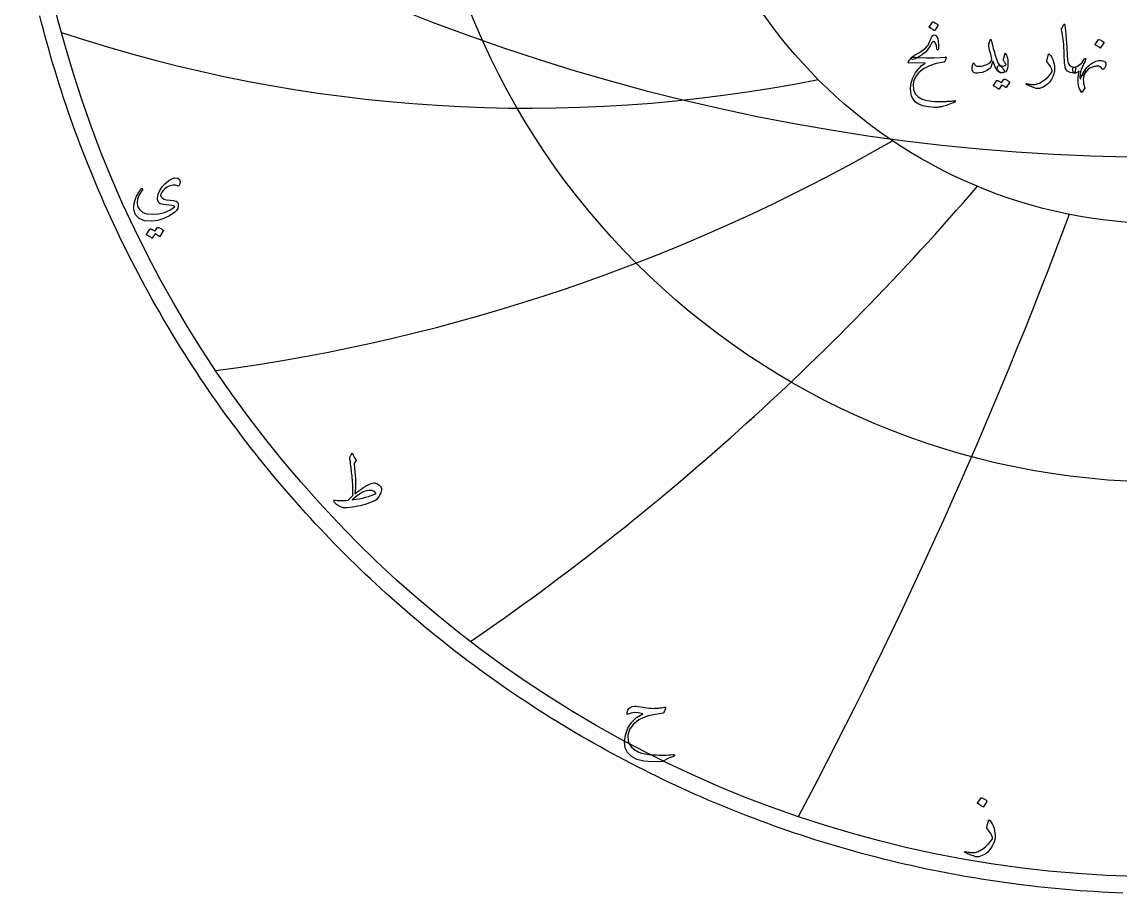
# Model space of a CAD drawing. Header units: millimetres. Extents: x -80 to 80, y -80 to 82.
# Drawn here: x -79.2 to -3.1, y -80.3 to -20 of the extents above; entities that cross this region are included whole.
import ezdxf

# ---------------------------------------------------------------- set-up
doc = ezdxf.new("R2010")
doc.units = ezdxf.units.MM
for name, color, linetype in [('CUT_OUTER', 1, 'Continuous'), ('ENGRAVE', 7, 'Continuous'), ('ENGRAVE_FINE', 8, 'Continuous'), ('TEXT', 5, 'Continuous')]:
    doc.layers.add(name, color=color, linetype=linetype)

msp = doc.modelspace()

# ---------------------------------------------------------------- linework, layer by layer
at = {"layer": 'CUT_OUTER'}
msp.add_lwpolyline([(-2.9582, -80.3155), (-3.4509, -80.2959), (-3.9436, -80.2732), (-4.436, -80.2475), (-4.9283, -80.2188), (-5.4205, -80.187), (-5.9124, -80.1522), (-6.4041, -80.1144), (-6.8955, -80.0736), (-7.3867, -80.0298), (-7.8776, -79.983), (-8.3683, -79.9332), (-8.8586, -79.8803), (-9.3485, -79.8244), (-9.8381, -79.7656), (-10.3274, -79.7037), (-10.8163, -79.6388), (-11.3047, -79.571), (-11.7927, -79.5001), (-12.2803, -79.4263), (-12.7674, -79.3494), (-13.2541, -79.2696), (-13.7402, -79.1868), (-14.2258, -79.101), (-14.7109, -79.0122), (-15.1954, -78.9204), (-15.6794, -78.8257), (-16.1628, -78.728), (-16.6455, -78.6274), (-17.1277, -78.5238), (-17.6092, -78.4172), (-18.09, -78.3077), (-18.5701, -78.1952), (-19.0496, -78.0798), (-19.5283, -77.9614), (-20.0063, -77.8401), (-20.4836, -77.7159), (-20.96, -77.5888), (-21.4357, -77.4587), (-21.9106, -77.3257), (-22.3846, -77.1898), (-22.8578, -77.051), (-23.3302, -76.9093), (-23.8016, -76.7647), (-24.2722, -76.6172), (-24.7419, -76.4668), (-25.2106, -76.3136), (-25.6784, -76.1575), (-26.1452, -75.9985), (-26.611, -75.8366), (-27.0758, -75.6719), (-27.5396, -75.5043), (-28.0024, -75.3339), (-28.4641, -75.1607), (-28.9248, -74.9846), (-29.3843, -74.8057), (-29.8428, -74.624), (-30.3001, -74.4395), (-30.7563, -74.2522), (-31.2113, -74.0621), (-31.6651, -73.8692), (-32.1178, -73.6735), (-32.5692, -73.475), (-33.0195, -73.2738), (-33.4684, -73.0698), (-33.9162, -72.8631), (-34.3626, -72.6536), (-34.8078, -72.4414), (-35.2516, -72.2265), (-35.6941, -72.0088), (-36.1353, -71.7884), (-36.5751, -71.5654), (-37.0135, -71.3396), (-37.4505, -71.1111), (-37.8862, -70.88), (-38.3204, -70.6462), (-38.7531, -70.4098), (-39.1844, -70.1706), (-39.6142, -69.9289), (-40.0426, -69.6845), (-40.4694, -69.4375), (-40.8947, -69.1879), (-41.3184, -68.9356), (-41.7406, -68.6808), (-42.1613, -68.4234), (-42.5803, -68.1634), (-42.9978, -67.9009), (-43.4136, -67.6358), (-43.8278, -67.3681), (-44.2403, -67.0979), (-44.6512, -66.8252), (-45.0604, -66.55), (-45.4679, -66.2722), (-45.8736, -65.992), (-46.2777, -65.7093), (-46.68, -65.4241), (-47.0806, -65.1364), (-47.4794, -64.8463), (-47.8764, -64.5538), (-48.2715, -64.2588), (-48.6649, -63.9614), (-49.0565, -63.6616), (-49.4462, -63.3594), (-49.834, -63.0548), (-50.22, -62.7479), (-50.604, -62.4385), (-50.9862, -62.1269), (-51.3664, -61.8128), (-51.7447, -61.4965), (-52.1211, -61.1778), (-52.4955, -60.8569), (-52.8679, -60.5336), (-53.2384, -60.2081), (-53.6068, -59.8803), (-53.9732, -59.5502), (-54.3376, -59.2179), (-54.6999, -58.8834), (-55.0602, -58.5467), (-55.4184, -58.2077), (-55.7745, -57.8666), (-56.1285, -57.5233), (-56.4804, -57.1778), (-56.8302, -56.8302), (-57.1778, -56.4804), (-57.5233, -56.1285), (-57.8666, -55.7745), (-58.2077, -55.4184), (-58.5467, -55.0602), (-58.8834, -54.6999), (-59.2179, -54.3376), (-59.5502, -53.9732), (-59.8803, -53.6068), (-60.2081, -53.2384), (-60.5336, -52.8679), (-60.8569, -52.4955), (-61.1778, -52.1211), (-61.4965, -51.7447), (-61.8128, -51.3664), (-62.1269, -50.9862), (-62.4385, -50.604), (-62.7479, -50.22), (-63.0548, -49.834), (-63.3594, -49.4462), (-63.6616, -49.0565), (-63.9614, -48.6649), (-64.2588, -48.2715), (-64.5538, -47.8764), (-64.8463, -47.4794), (-65.1364, -47.0806), (-65.4241, -46.68), (-65.7093, -46.2777), (-65.992, -45.8736), (-66.2722, -45.4679), (-66.55, -45.0604), (-66.8252, -44.6512), (-67.0979, -44.2403), (-67.3681, -43.8278), (-67.6358, -43.4136), (-67.9009, -42.9978), (-68.1634, -42.5803), (-68.4234, -42.1613), (-68.6808, -41.7406), (-68.9356, -41.3184), (-69.1879, -40.8947), (-69.4375, -40.4694), (-69.6845, -40.0426), (-69.9289, -39.6142), (-70.1706, -39.1844), (-70.4098, -38.7531), (-70.6462, -38.3204), (-70.88, -37.8862), (-71.1111, -37.4505), (-71.3396, -37.0135), (-71.5654, -36.5751), (-71.7884, -36.1353), (-72.0088, -35.6941), (-72.2265, -35.2516), (-72.4414, -34.8078), (-72.6536, -34.3626), (-72.8631, -33.9162), (-73.0698, -33.4684), (-73.2738, -33.0195), (-73.475, -32.5692), (-73.6735, -32.1178), (-73.8692, -31.6651), (-74.0621, -31.2113), (-74.2522, -30.7563), (-74.4395, -30.3001), (-74.624, -29.8428), (-74.8057, -29.3843), (-74.9846, -28.9248), (-75.1607, -28.4641), (-75.3339, -28.0024), (-75.5043, -27.5396), (-75.6719, -27.0758), (-75.8366, -26.611), (-75.9985, -26.1452), (-76.1575, -25.6784), (-76.3136, -25.2106), (-76.4668, -24.7419), (-76.6172, -24.2722), (-76.7647, -23.8016), (-76.9093, -23.3302), (-77.051, -22.8578), (-77.1898, -22.3846), (-77.3257, -21.9106), (-77.4587, -21.4357), (-77.5888, -20.96), (-77.7159, -20.4836), (-77.8401, -20.0063), (-77.9614, -19.5283)], dxfattribs=at)
at = {"layer": 'ENGRAVE'}
for radius in [79.2, 51.8435, 33.9362]:
    msp.add_circle((0, 0), radius, dxfattribs=at)
for centre, radius, start, end in [((-44.1017, 76.3863), 102.3112, 251.565951, 281.301331), ((-82.7502, 82.7502), 127.9958, 277.620698, 299.922233), ((-151.4886, 87.462), 182.4449, 304.503564, 319.371254), ((-337.2164, 90.3569), 352.9405, 332.060127, 339.493972)]:
    msp.add_arc(centre, radius, start, end, dxfattribs=at)
at = {"layer": 'ENGRAVE_FINE'}
msp.add_arc((0, 112.7436), 142.0752, 236.207433, 303.792567, dxfattribs=at)
at = {"layer": 'TEXT'}
for points in [[(-16.1266, -19.963), (-16.1207, -19.9571), (-16.1125, -19.9536), (-16.102, -19.9524), (-16.0891, -19.9536), (-15.9981, -19.9905), (-15.9123, -20.0356), (-15.8318, -20.0888), (-15.7565, -20.1503), (-15.7492, -20.1597), (-15.746, -20.1691), (-15.7469, -20.1784), (-15.7519, -20.1878), (-15.972, -20.5438), (-15.9802, -20.5523), (-15.9907, -20.5543), (-16.0036, -20.5499), (-16.0188, -20.5391), (-16.032, -20.5297), (-16.0528, -20.5157), (-16.0812, -20.4969), (-16.1172, -20.4735), (-16.1614, -20.4454), (-16.2144, -20.4126), (-16.2762, -20.3751), (-16.3467, -20.333), (-16.3561, -20.326), (-16.3608, -20.3189), (-16.3608, -20.3119), (-16.3561, -20.3049)], [(-7.0258, -20.1269), (-7.0167, -20.1128), (-7.0082, -20.1035), (-7.0003, -20.0988), (-6.993, -20.0988), (-6.9819, -20.1049), (-6.9719, -20.1234), (-6.9632, -20.1541), (-6.9555, -20.1972), (-6.9169, -20.547), (-6.8853, -20.8705), (-6.8607, -21.1676), (-6.8431, -21.4384), (-6.8319, -21.6699), (-6.8215, -21.8775), (-6.812, -22.061), (-6.8033, -22.2206), (-6.7959, -22.3561), (-6.7899, -22.4677), (-6.7853, -22.5552), (-6.7822, -22.6187), (-6.7407, -22.809), (-6.6488, -22.9489), (-6.5065, -23.0385), (-6.3139, -23.0777), (-6.2603, -23.0918), (-6.226, -23.1246), (-6.2111, -23.1761), (-6.2155, -23.2464), (-6.2375, -23.357), (-6.2612, -23.4361), (-6.2866, -23.4835), (-6.3139, -23.4993), (-6.5849, -23.4636), (-6.7846, -23.3564), (-6.9128, -23.1779), (-6.9696, -22.9279), (-6.9785, -22.8083), (-6.9866, -22.6884), (-6.9938, -22.5682), (-7, -22.4478), (-7.0058, -22.327), (-7.0112, -22.206), (-7.0163, -22.0846), (-7.0211, -21.963), (-7.0299, -21.731), (-7.0422, -21.5221), (-7.058, -21.3364), (-7.0773, -21.1737), (-7.1002, -21.0176), (-7.1265, -20.8511), (-7.1564, -20.6745), (-7.1897, -20.4876), (-7.1941, -20.4539), (-7.1933, -20.4232), (-7.1871, -20.3953), (-7.1757, -20.3705)], [(-17.6582, -22.4876), (-17.6304, -22.4549), (-17.5985, -22.4226), (-17.5625, -22.3905), (-17.5224, -22.3588), (-17.4782, -22.327), (-17.4299, -22.2949), (-17.3775, -22.2626), (-17.321, -22.23), (-17.0704, -22.0818), (-16.8666, -21.9513), (-16.7097, -21.8383), (-16.5996, -21.7428), (-16.5145, -21.6489), (-16.4416, -21.5496), (-16.381, -21.4451), (-16.3327, -21.3353), (-16.3117, -21.2804), (-16.2911, -21.2282), (-16.2707, -21.1786), (-16.2507, -21.1316), (-16.2312, -21.0878), (-16.2126, -21.0479), (-16.1949, -21.0117), (-16.1781, -20.9794), (-16.1409, -20.924), (-16.0996, -20.8845), (-16.0543, -20.8608), (-16.0048, -20.8529), (-15.9565, -20.8608), (-15.9099, -20.8845), (-15.8651, -20.924), (-15.8221, -20.9794), (-15.7685, -21.1058), (-15.7343, -21.2885), (-15.7194, -21.5274), (-15.7238, -21.8225), (-15.7267, -21.8491), (-15.7355, -21.8681), (-15.7501, -21.8795), (-15.7706, -21.8834), (-15.7917, -21.8793), (-15.8081, -21.867), (-15.8198, -21.8465), (-15.8268, -21.8178), (-15.8628, -21.5924), (-15.9146, -21.4314), (-15.9822, -21.3348), (-16.0657, -21.3026), (-16.087, -21.3064), (-16.109, -21.3178), (-16.1315, -21.3368), (-16.1547, -21.3634), (-16.1649, -21.3794), (-16.1769, -21.3992), (-16.1907, -21.4227), (-16.2062, -21.4501), (-16.2235, -21.4813), (-16.2425, -21.5163), (-16.2633, -21.555), (-16.2858, -21.5976), (-16.4199, -21.8172), (-16.602, -22.0215), (-16.8321, -22.2106), (-17.1102, -22.3845), (-17.1131, -22.3863), (-17.1219, -22.3916), (-17.1365, -22.4003), (-17.157, -22.4126), (-17.1834, -22.4284), (-17.2156, -22.4478), (-17.2536, -22.4706), (-17.2975, -22.4969), (-17.3903, -22.5385), (-17.4814, -22.5508), (-17.5707, -22.5338), (-17.6582, -22.4876)], [(-12.0422, -21.2791), (-12.0153, -21.4019), (-11.986, -21.5268), (-11.9544, -21.6537), (-11.9205, -21.7826), (-11.8842, -21.9142), (-11.8455, -22.049), (-11.8045, -22.1871), (-11.7612, -22.3283), (-11.6737, -22.5824), (-11.5938, -22.7733), (-11.5214, -22.9009), (-11.4567, -22.9653), (-11.4002, -23.0037), (-11.3432, -23.0578), (-11.2855, -23.1278), (-11.2272, -23.2136), (-11.1722, -23.3198), (-11.157, -23.3998), (-11.1816, -23.4533), (-11.246, -23.4806), (-11.4541, -23.4595), (-11.6382, -23.3213), (-11.7984, -23.066), (-11.9345, -22.6937), (-11.9374, -22.6875), (-11.9415, -22.6831), (-11.9468, -22.6805), (-11.9532, -22.6796), (-11.9579, -22.6805), (-11.9626, -22.6831), (-11.9673, -22.6875), (-11.972, -22.6937), (-11.9851, -22.754), (-12.0012, -22.8178), (-12.0203, -22.8851), (-12.0422, -22.956), (-12.0662, -23.023), (-12.0914, -23.0789), (-12.1178, -23.1237), (-12.1453, -23.1574), (-12.2442, -23.2437), (-12.3678, -23.3201), (-12.5159, -23.3866), (-12.6886, -23.4431), (-12.8643, -23.4849), (-13.0165, -23.5028), (-13.1453, -23.4967), (-13.2507, -23.4665), (-13.3408, -23.391), (-13.3818, -23.2581), (-13.3736, -23.0678), (-13.3162, -22.8201), (-13.3107, -22.8119), (-13.3034, -22.8061), (-13.2943, -22.8026), (-13.2835, -22.8014), (-13.2706, -22.8029), (-13.26, -22.8072), (-13.2518, -22.8146), (-13.246, -22.8248), (-13.2237, -22.8766), (-13.1991, -22.9197), (-13.1722, -22.9539), (-13.1429, -22.9794), (-13.0516, -23.0133), (-12.9275, -23.0215), (-12.7706, -23.004), (-12.5809, -22.9606), (-12.3786, -22.8957), (-12.2214, -22.8225), (-12.1093, -22.7411), (-12.0422, -22.6515), (-12.0311, -22.5608), (-12.0493, -22.4056), (-12.0967, -22.186), (-12.1734, -21.9021), (-12.2103, -21.7525), (-12.2319, -21.6316), (-12.2384, -21.5394), (-12.2296, -21.4759), (-12.1406, -21.2229), (-12.1309, -21.1963), (-12.1207, -21.1773), (-12.1099, -21.1658), (-12.0984, -21.162), (-12.0844, -21.1694), (-12.0703, -21.1913), (-12.0563, -21.2279), (-12.0422, -21.2791)], [(-4.6417, -21.1667), (-4.6359, -21.1609), (-4.6277, -21.1574), (-4.6171, -21.1562), (-4.6042, -21.1574), (-4.5132, -21.1942), (-4.4274, -21.2393), (-4.3469, -21.2926), (-4.2717, -21.3541), (-4.2644, -21.3634), (-4.2612, -21.3728), (-4.262, -21.3822), (-4.267, -21.3915), (-4.4871, -21.7475), (-4.4953, -21.756), (-4.5059, -21.7581), (-4.5188, -21.7537), (-4.534, -21.7428), (-4.5472, -21.7335), (-4.5679, -21.7194), (-4.5963, -21.7007), (-4.6323, -21.6773), (-4.6766, -21.6492), (-4.7295, -21.6164), (-4.7913, -21.5789), (-4.8619, -21.5367), (-4.8712, -21.5297), (-4.8759, -21.5227), (-4.8759, -21.5157), (-4.8712, -21.5086)], [(-17.1523, -22.4079), (-16.5513, -22.429), (-16.0317, -22.4314), (-15.5935, -22.415), (-15.2366, -22.3798), (-15.2257, -22.3785), (-15.2161, -22.3793), (-15.2081, -22.382), (-15.2015, -22.3869), (-15.1967, -22.3935), (-15.1939, -22.4015), (-15.1932, -22.411), (-15.1945, -22.422), (-15.2037, -22.4647), (-15.2126, -22.504), (-15.2213, -22.5397), (-15.2296, -22.5719), (-15.2377, -22.6006), (-15.2454, -22.6257), (-15.2529, -22.6474), (-15.2601, -22.6656), (-15.2753, -22.6945), (-15.2928, -22.7159), (-15.3127, -22.7297), (-15.335, -22.7358), (-15.876, -22.8339), (-16.3467, -22.9876), (-16.7472, -23.1969), (-17.0774, -23.4618), (-17.2443, -23.6524), (-17.3655, -23.8541), (-17.441, -24.0669), (-17.4708, -24.2909), (-17.4422, -24.6424), (-17.328, -24.929), (-17.1283, -25.1506), (-16.8432, -25.3073), (-16.6954, -25.3547), (-16.5329, -25.3939), (-16.3558, -25.4249), (-16.164, -25.4478), (-15.9579, -25.4627), (-15.7378, -25.47), (-15.5036, -25.4697), (-15.2554, -25.4618), (-15.1671, -25.4569), (-15.0803, -25.4513), (-14.995, -25.4451), (-14.9111, -25.4384), (-14.8293, -25.4311), (-14.7501, -25.4232), (-14.6735, -25.4147), (-14.5996, -25.4056), (-14.5771, -25.4045), (-14.561, -25.4103), (-14.5513, -25.4232), (-14.5481, -25.4431), (-14.5499, -25.4662), (-14.5551, -25.4841), (-14.5639, -25.4967), (-14.5762, -25.504), (-14.7085, -25.5599), (-14.8338, -25.6105), (-14.9521, -25.6559), (-15.0633, -25.696), (-15.1673, -25.7312), (-15.2636, -25.7616), (-15.3523, -25.7874), (-15.4334, -25.8084), (-15.5096, -25.824), (-15.5838, -25.8377), (-15.656, -25.8497), (-15.7261, -25.86), (-15.7945, -25.8679), (-15.8613, -25.8728), (-15.9268, -25.8749), (-15.9907, -25.874), (-16.4275, -25.8401), (-16.7917, -25.7663), (-17.0832, -25.6527), (-17.3022, -25.4993), (-17.4629, -25.3076), (-17.5751, -25.0836), (-17.6386, -24.8275), (-17.6535, -24.5391), (-17.6075, -24.1814), (-17.4978, -23.8342), (-17.3242, -23.4975), (-17.0868, -23.1714), (-16.994, -23.0728), (-16.8889, -22.9782), (-16.7715, -22.8877), (-16.6418, -22.8014), (-17.7753, -22.792), (-17.8025, -22.7803), (-17.8139, -22.7592), (-17.8095, -22.7288), (-17.7893, -22.689), (-17.7513, -22.631), (-17.7167, -22.5789), (-17.6857, -22.5327), (-17.6582, -22.4923), (-17.6342, -22.458), (-17.6137, -22.4302), (-17.5967, -22.4088), (-17.5833, -22.3939), (-17.5528, -22.3913), (-17.4708, -22.3927), (-17.3373, -22.3983), (-17.1523, -22.4079)], [(-11.0961, -22.792), (-11.1236, -22.7461), (-11.15, -22.7065), (-11.1751, -22.6735), (-11.1991, -22.6468), (-11.2164, -22.624), (-11.2261, -22.5976), (-11.2281, -22.5678), (-11.2226, -22.5344), (-11.1242, -22.1784), (-11.1104, -22.1474), (-11.0926, -22.1386), (-11.0706, -22.1521), (-11.0446, -22.1878), (-11.0053, -22.2636), (-10.972, -22.3553), (-10.9445, -22.4627), (-10.9228, -22.5859), (-10.9102, -22.7042), (-10.9052, -22.8201), (-10.9079, -22.9337), (-10.9181, -23.045), (-10.9348, -23.1418), (-10.9567, -23.2265), (-10.984, -23.2988), (-11.0165, -23.3588), (-11.0566, -23.4033), (-11.1113, -23.4384), (-11.1807, -23.4642), (-11.2647, -23.4806), (-11.3508, -23.4838), (-11.431, -23.47), (-11.5053, -23.4393), (-11.5738, -23.3916), (-11.6268, -23.331), (-11.6546, -23.2616), (-11.6573, -23.1834), (-11.6347, -23.0965), (-11.5987, -23.0253), (-11.5563, -22.9805), (-11.5074, -22.9621), (-11.4521, -22.97), (-11.3244, -23.0007), (-11.2132, -23.004), (-11.1183, -22.9797), (-11.0399, -22.9279), (-11.0381, -22.9141), (-11.0469, -22.8869), (-11.0662, -22.8462), (-11.0961, -22.792)], [(-8.1031, -22.1925), (-8.1005, -22.184), (-8.0972, -22.1773), (-8.0934, -22.1723), (-8.089, -22.1691), (-8.0759, -22.1679), (-8.0598, -22.1738), (-8.0407, -22.1866), (-8.0188, -22.2065), (-7.9333, -22.3081), (-7.8595, -22.4255), (-7.7975, -22.5587), (-7.7471, -22.7077), (-7.7079, -22.8681), (-7.6839, -23.0262), (-7.6751, -23.182), (-7.6815, -23.3354), (-7.7231, -23.5373), (-7.7916, -23.7311), (-7.8871, -23.9167), (-8.0094, -24.0941), (-8.1558, -24.2549), (-8.3232, -24.3857), (-8.5118, -24.4867), (-8.7214, -24.5578), (-8.7776, -24.5698), (-8.8338, -24.5731), (-8.89, -24.5675), (-8.9462, -24.5532), (-9.0757, -24.5079), (-9.1927, -24.4659), (-9.297, -24.4271), (-9.3888, -24.3916), (-9.4677, -24.3592), (-9.5334, -24.3301), (-9.586, -24.3042), (-9.6254, -24.2815), (-9.6336, -24.2745), (-9.6394, -24.2674), (-9.6429, -24.2604), (-9.6441, -24.2534), (-9.6432, -24.2443), (-9.6406, -24.2358), (-9.6362, -24.2279), (-9.63, -24.2206), (-9.6221, -24.215), (-9.6125, -24.2124), (-9.6011, -24.2127), (-9.5879, -24.2159), (-9.5077, -24.2374), (-9.431, -24.2551), (-9.3578, -24.2691), (-9.2881, -24.2792), (-9.2214, -24.2854), (-9.157, -24.2879), (-9.0949, -24.2866), (-9.0352, -24.2815), (-8.9756, -24.272), (-8.914, -24.2575), (-8.8503, -24.238), (-8.7846, -24.2136), (-8.7168, -24.1839), (-8.647, -24.1486), (-8.5751, -24.1078), (-8.5012, -24.0614), (-8.2937, -23.9121), (-8.116, -23.7499), (-7.9681, -23.5748), (-7.8502, -23.3869), (-7.8426, -23.3717), (-7.8385, -23.3541), (-7.8379, -23.3342), (-7.8408, -23.3119), (-7.89, -23.1805), (-7.9673, -23.0344), (-8.0727, -22.8737), (-8.2061, -22.6983), (-8.212, -22.6872), (-8.2155, -22.6773), (-8.2167, -22.6685), (-8.2155, -22.6609)], [(-5.5644, -23.4618), (-5.616, -23.5725), (-5.6534, -23.689), (-5.6769, -23.8114), (-5.6862, -23.9396), (-5.6821, -24.0731), (-5.6651, -24.2112), (-5.6353, -24.3541), (-5.5925, -24.5016), (-5.5873, -24.5212), (-5.5855, -24.5379), (-5.5873, -24.5517), (-5.5925, -24.5625), (-5.7612, -24.8014), (-5.7767, -24.8187), (-5.7904, -24.8283), (-5.8024, -24.8304), (-5.8127, -24.8248), (-5.9731, -24.5499), (-6.0516, -24.2124), (-6.048, -23.8122), (-5.9626, -23.3494), (-6.0442, -23.415), (-6.13, -23.4618), (-6.2199, -23.4899), (-6.3139, -23.4993), (-6.3341, -23.4931), (-6.3525, -23.4747), (-6.3692, -23.444), (-6.3841, -23.4009), (-6.3926, -23.375), (-6.3993, -23.3488), (-6.4043, -23.3223), (-6.4075, -23.2955), (-6.4099, -23.2688), (-6.4122, -23.2423), (-6.4146, -23.2161), (-6.4169, -23.1902), (-6.414, -23.1427), (-6.3958, -23.1082), (-6.3625, -23.0865), (-6.3139, -23.0777), (-6.1227, -23.035), (-5.9427, -22.9302), (-5.7737, -22.7633), (-5.616, -22.5344), (-5.5946, -22.5054), (-5.5726, -22.4887), (-5.5501, -22.4844), (-5.527, -22.4923), (-5.51, -22.5072), (-5.5012, -22.5239), (-5.5006, -22.5423), (-5.5082, -22.5625), (-5.5497, -22.6357), (-5.5896, -22.7101), (-5.6281, -22.7856), (-5.6651, -22.8623), (-5.7007, -22.9402), (-5.7348, -23.0192), (-5.7675, -23.0994), (-5.7986, -23.1808), (-5.8677, -23.4024), (-5.9064, -23.5941), (-5.9146, -23.756), (-5.8923, -23.888), (-5.8903, -23.8921), (-5.8888, -23.8951), (-5.8879, -23.8968), (-5.8876, -23.8974), (-5.8873, -23.8968), (-5.8865, -23.8951), (-5.885, -23.8921), (-5.8829, -23.888), (-5.8544, -23.8209), (-5.825, -23.7551), (-5.7947, -23.6909), (-5.7635, -23.6281), (-5.7312, -23.5665), (-5.6973, -23.5057), (-5.6621, -23.4459), (-5.6253, -23.3869), (-5.5987, -23.3459), (-5.575, -23.3213), (-5.5542, -23.3131), (-5.5363, -23.3213), (-5.5276, -23.3389), (-5.5293, -23.3681), (-5.5416, -23.4091), (-5.5644, -23.4618)], [(-4.3841, -23.2089), (-4.4447, -23.114), (-4.5234, -23.0496), (-4.6203, -23.0157), (-4.7354, -23.0122), (-4.8007, -23.0205), (-4.8654, -23.0315), (-4.9295, -23.0451), (-4.993, -23.0613), (-5.0559, -23.0808), (-5.1183, -23.1041), (-5.1801, -23.1312), (-5.2413, -23.162), (-5.3461, -23.2323), (-5.445, -23.3307), (-5.5381, -23.4571), (-5.6253, -23.6117), (-5.6502, -23.6465), (-5.6733, -23.6667), (-5.6947, -23.6723), (-5.7143, -23.6632), (-5.7307, -23.6451), (-5.7377, -23.6234), (-5.7354, -23.5982), (-5.7237, -23.5695), (-5.7058, -23.5318), (-5.6897, -23.4981), (-5.6754, -23.4685), (-5.6628, -23.4431), (-5.6517, -23.4214), (-5.6417, -23.4033), (-5.6329, -23.3886), (-5.6253, -23.3775), (-5.5565, -23.2739), (-5.486, -23.1784), (-5.4137, -23.0912), (-5.3396, -23.0122), (-5.2638, -22.941), (-5.1862, -22.8775), (-5.1069, -22.8216), (-5.0258, -22.7733), (-4.8177, -22.6787), (-4.6242, -22.6293), (-4.4453, -22.6249), (-4.2811, -22.6656), (-4.2111, -22.701), (-4.1604, -22.7464), (-4.1291, -22.8017), (-4.1171, -22.867), (-4.1241, -22.956), (-4.1499, -23.0403), (-4.1944, -23.1199), (-4.2576, -23.1948), (-4.2989, -23.2273), (-4.3338, -23.2405), (-4.3621, -23.2344), (-4.3841, -23.2089)], [(-11.1804, -23.9162), (-11.1745, -23.9103), (-11.1663, -23.9068), (-11.1558, -23.9056), (-11.1429, -23.9068), (-11.0968, -23.9241), (-11.0522, -23.9431), (-11.009, -23.9639), (-10.9673, -23.9864), (-10.9267, -24.011), (-10.8871, -24.0379), (-10.8483, -24.0672), (-10.8104, -24.0988), (-10.8031, -24.1085), (-10.7998, -24.1187), (-10.8007, -24.1296), (-10.8057, -24.141), (-11.0305, -24.497), (-11.0367, -24.5016), (-11.0457, -24.5016), (-11.0577, -24.497), (-11.0727, -24.4876), (-11.0829, -24.4789), (-11.0996, -24.4671), (-11.1227, -24.452), (-11.1523, -24.4337), (-11.1886, -24.4119), (-11.2319, -24.3863), (-11.2823, -24.3569), (-11.3397, -24.3236), (-11.5176, -24.6), (-11.5258, -24.6085), (-11.5364, -24.6105), (-11.5493, -24.6061), (-11.5645, -24.5953), (-11.5777, -24.5859), (-11.5984, -24.5719), (-11.6268, -24.5532), (-11.6628, -24.5297), (-11.707, -24.5016), (-11.76, -24.4688), (-11.8218, -24.4314), (-11.8923, -24.3892), (-11.8997, -24.3822), (-11.9029, -24.3752), (-11.902, -24.3681), (-11.897, -24.3611), (-11.6675, -24.0192), (-11.6617, -24.0133), (-11.6535, -24.0098), (-11.6429, -24.0087), (-11.6301, -24.0098), (-11.5908, -24.0226), (-11.5528, -24.0373), (-11.5159, -24.0542), (-11.4802, -24.0731), (-11.4456, -24.0937), (-11.4123, -24.1158), (-11.3801, -24.1394), (-11.349, -24.1644)], [(-68.4131, -31.3125), (-68.5748, -31.2584), (-68.7553, -31.2563), (-68.9546, -31.3059), (-69.1725, -31.4074), (-69.3108, -31.5042), (-69.4261, -31.6197), (-69.5182, -31.754), (-69.5872, -31.907), (-69.5941, -31.9376), (-69.5947, -31.9695), (-69.5891, -32.0026), (-69.5772, -32.0369), (-69.4979, -32.1437), (-69.3649, -32.2243), (-69.1781, -32.2786), (-68.9377, -32.3067), (-68.7004, -32.332), (-68.528, -32.3779), (-68.4206, -32.4444), (-68.3781, -32.5315), (-68.3734, -32.7139), (-68.4094, -32.8763), (-68.4859, -33.0186), (-68.603, -33.1411), (-68.9749, -33.3949), (-69.3711, -33.582), (-69.7917, -33.7022), (-70.2367, -33.7556), (-70.7226, -33.7219), (-71.086, -33.5757), (-71.3271, -33.3172), (-71.4457, -32.9462), (-71.4526, -32.7426), (-71.4233, -32.5215), (-71.3577, -32.283), (-71.2559, -32.0269), (-71.2205, -31.9557), (-71.1841, -31.887), (-71.1468, -31.8208), (-71.1085, -31.7571), (-71.069, -31.6956), (-71.0279, -31.636), (-70.9853, -31.5782), (-70.9411, -31.5223), (-70.9174, -31.4992), (-70.8962, -31.4898), (-70.8774, -31.4942), (-70.8612, -31.5123), (-70.8521, -31.5348), (-70.85, -31.5573), (-70.8546, -31.5798), (-70.8662, -31.6022), (-71.0717, -31.9332), (-71.1934, -32.2318), (-71.2315, -32.4978), (-71.186, -32.7314), (-71.0392, -32.9774), (-70.8237, -33.151), (-70.5396, -33.2522), (-70.1867, -33.2809), (-69.7346, -33.245), (-69.3274, -33.1523), (-68.9652, -33.0027), (-68.6479, -32.7963), (-68.6289, -32.7788), (-68.6217, -32.7613), (-68.6264, -32.7439), (-68.6429, -32.7264), (-68.7101, -32.6939), (-68.8265, -32.6664), (-68.9923, -32.6439), (-69.2075, -32.6264), (-69.4264, -32.5996), (-69.5934, -32.549), (-69.7087, -32.4747), (-69.772, -32.3766), (-69.8014, -32.2614), (-69.8095, -32.1406), (-69.7964, -32.0141), (-69.7621, -31.882), (-69.6506, -31.6225), (-69.496, -31.3837), (-69.2984, -31.1654), (-69.0576, -30.9677), (-68.9936, -30.9209), (-68.9314, -30.8803), (-68.8712, -30.846), (-68.8128, -30.8179), (-68.7566, -30.7957), (-68.7029, -30.7791), (-68.6517, -30.7682), (-68.603, -30.7629), (-68.4125, -30.7807), (-68.2957, -30.8641), (-68.2526, -31.013), (-68.2832, -31.2275), (-68.3063, -31.2853), (-68.3357, -31.3187), (-68.3713, -31.3278), (-68.4131, -31.3125)], [(-69.812, -34.1952), (-69.8058, -34.189), (-69.797, -34.1852), (-69.7858, -34.184), (-69.772, -34.1852), (-69.7229, -34.2037), (-69.6752, -34.224), (-69.6292, -34.2461), (-69.5847, -34.2702), (-69.5414, -34.2964), (-69.4991, -34.3251), (-69.4578, -34.3564), (-69.4173, -34.3901), (-69.4095, -34.4004), (-69.4061, -34.4113), (-69.407, -34.4229), (-69.4123, -34.435), (-69.6521, -34.8148), (-69.6587, -34.8197), (-69.6684, -34.8197), (-69.6812, -34.8148), (-69.6971, -34.8048), (-69.708, -34.7955), (-69.7258, -34.7829), (-69.7505, -34.7668), (-69.782, -34.7473), (-69.8208, -34.724), (-69.867, -34.6967), (-69.9207, -34.6653), (-69.9819, -34.6299), (-70.1717, -34.9247), (-70.1805, -34.9337), (-70.1917, -34.9359), (-70.2055, -34.9312), (-70.2217, -34.9197), (-70.2357, -34.9097), (-70.2579, -34.8947), (-70.2882, -34.8747), (-70.3266, -34.8497), (-70.3738, -34.8197), (-70.4303, -34.7848), (-70.4962, -34.7448), (-70.5714, -34.6998), (-70.5792, -34.6923), (-70.5827, -34.6849), (-70.5817, -34.6774), (-70.5764, -34.6699), (-70.3316, -34.3051), (-70.3254, -34.2989), (-70.3166, -34.2952), (-70.3054, -34.2939), (-70.2916, -34.2952), (-70.2498, -34.3087), (-70.2092, -34.3245), (-70.1699, -34.3425), (-70.1318, -34.3626), (-70.0949, -34.3846), (-70.0593, -34.4082), (-70.025, -34.4333), (-69.9919, -34.46)], [(-56.4857, -50.1277), (-56.462, -50.0733), (-56.4408, -50.0252), (-56.422, -49.9834), (-56.4058, -49.9478), (-56.3924, -49.9188), (-56.3821, -49.8966), (-56.3749, -49.8813), (-56.3708, -49.8729), (-56.3624, -49.8619), (-56.3521, -49.8541), (-56.3399, -49.8494), (-56.3259, -49.8479), (-56.3143, -49.8497), (-56.3046, -49.8554), (-56.2968, -49.8647), (-56.2909, -49.8779), (-56.2647, -49.9416), (-56.2409, -49.9978), (-56.2197, -50.0465), (-56.201, -50.0877), (-56.1902, -50.1058), (-56.1779, -50.1252), (-56.164, -50.1458), (-56.1485, -50.1676), (-56.1312, -50.1907), (-56.1117, -50.2151), (-56.09, -50.2407), (-56.0661, -50.2675), (-56.0511, -50.2947), (-56.0461, -50.3213), (-56.0511, -50.3472), (-56.0661, -50.3725), (-56.161, -50.4974), (-56.1738, -50.5177), (-56.1822, -50.5386), (-56.1863, -50.5601), (-56.186, -50.5823), (-56.1373, -51.1322), (-56.106, -51.5778), (-56.0923, -51.9191), (-56.096, -52.1561), (-56.1012, -52.2446), (-56.1067, -52.3253), (-56.1124, -52.3982), (-56.1185, -52.4633), (-56.1249, -52.521), (-56.1316, -52.5714), (-56.1387, -52.6146), (-56.146, -52.6507), (-55.9966, -52.5364), (-55.8581, -52.4334), (-55.7305, -52.3416), (-55.6139, -52.261), (-55.5085, -52.1914), (-55.4147, -52.1324), (-55.3324, -52.084), (-55.2617, -52.0462), (-55.1359, -51.99), (-55.0181, -51.9462), (-54.9085, -51.915), (-54.807, -51.8963), (-54.7533, -51.8947), (-54.6971, -51.905), (-54.6384, -51.9272), (-54.5772, -51.9612), (-54.4561, -52.0471), (-54.3674, -52.1299), (-54.3112, -52.2095), (-54.2874, -52.286), (-54.289, -52.3712), (-54.3087, -52.4671), (-54.3465, -52.5736), (-54.4024, -52.6907), (-54.4648, -52.8059), (-54.5223, -52.9018), (-54.5747, -52.9783), (-54.6222, -53.0354), (-54.7196, -53.1075), (-54.887, -53.189), (-55.1243, -53.2799), (-55.4316, -53.3801), (-55.6028, -53.4298), (-55.7769, -53.4738), (-55.9538, -53.5122), (-56.1335, -53.545), (-56.3154, -53.5725), (-56.4989, -53.595), (-56.6839, -53.6125), (-56.8704, -53.6249), (-56.9387, -53.6112), (-57.0035, -53.595), (-57.0648, -53.5762), (-57.1228, -53.555), (-57.1779, -53.5313), (-57.2308, -53.505), (-57.2815, -53.4763), (-57.3301, -53.4451), (-57.4153, -53.3826), (-57.4862, -53.3202), (-57.5427, -53.2577), (-57.5849, -53.1953), (-57.608, -53.1434), (-57.6124, -53.1078), (-57.598, -53.0885), (-57.5649, -53.0854), (-57.4714, -53.0965), (-57.3707, -53.1047), (-57.2628, -53.1102), (-57.1477, -53.1128), (-57.0255, -53.1127), (-56.8961, -53.1097), (-56.7594, -53.1039), (-56.6156, -53.0954), (-56.2859, -52.7706), (-56.2798, -52.6401), (-56.2765, -52.5083), (-56.2761, -52.3753), (-56.2784, -52.241), (-56.2832, -52.1052), (-56.2903, -51.9675), (-56.2995, -51.8279), (-56.3109, -51.6865), (-56.3237, -51.5464), (-56.3371, -51.411), (-56.3512, -51.2804), (-56.3658, -51.1544), (-56.3805, -51.0327), (-56.3946, -50.9152), (-56.408, -50.8017), (-56.4208, -50.6922), (-56.4328, -50.5909), (-56.4439, -50.5017), (-56.4541, -50.4248), (-56.4633, -50.36), (-56.4715, -50.3071), (-56.4789, -50.2657), (-56.4853, -50.2359), (-56.4907, -50.2176), (-56.4942, -50.197), (-56.4945, -50.1751), (-56.4917, -50.152), (-56.4857, -50.1277)], [(-55.4166, -52.4658), (-55.6099, -52.5461), (-55.825, -52.6719), (-56.062, -52.8434), (-56.3209, -53.0604), (-56.07, -53.0293), (-55.8319, -52.9911), (-55.6066, -52.9456), (-55.3941, -52.893), (-55.1947, -52.8338), (-55.0088, -52.7687), (-54.8362, -52.6977), (-54.6771, -52.6207), (-54.7852, -52.4874), (-54.9444, -52.4171), (-55.1549, -52.41), (-55.4166, -52.4658)], [(-34.6161, -67.5309), (-34.736, -67.8007), (-34.747, -67.8185), (-34.7598, -67.8319), (-34.7744, -67.8409), (-34.791, -67.8456), (-35.3452, -67.9331), (-35.8089, -68.0405), (-36.1821, -68.1679), (-36.4647, -68.3153), (-36.8609, -68.6384), (-37.1154, -68.9935), (-37.2282, -69.3804), (-37.1991, -69.7991), (-37.1111, -70.0258), (-36.9618, -70.2263), (-36.7513, -70.4005), (-36.4797, -70.5485), (-36.2889, -70.6147), (-36.0513, -70.6684), (-35.7668, -70.7097), (-35.4355, -70.7384), (-35.2594, -70.7468), (-35.0858, -70.7521), (-34.9146, -70.7543), (-34.746, -70.7534), (-34.5805, -70.7496), (-34.4188, -70.7434), (-34.2608, -70.7346), (-34.1065, -70.7234), (-34.0703, -70.7209), (-34.0416, -70.7234), (-34.0203, -70.7309), (-34.0066, -70.7434), (-33.9991, -70.7587), (-33.9966, -70.7746), (-33.9991, -70.7912), (-34.0066, -70.8083), (-34.0121, -70.8175), (-34.0185, -70.8252), (-34.0258, -70.8313), (-34.0341, -70.8358), (-34.043, -70.8397), (-34.0522, -70.8439), (-34.0617, -70.8485), (-34.0715, -70.8533), (-34.2155, -70.8992), (-34.3426, -70.947), (-34.4528, -70.9966), (-34.5462, -71.0481), (-34.606, -71.0853), (-34.6605, -71.1168), (-34.7096, -71.1428), (-34.7535, -71.1631), (-34.7914, -71.1787), (-34.8228, -71.1905), (-34.8477, -71.1987), (-34.8659, -71.203), (-35.5491, -71.2283), (-36.1299, -71.1793), (-36.6083, -71.0559), (-36.9843, -70.8583), (-37.2559, -70.5873), (-37.4164, -70.2488), (-37.4658, -69.8428), (-37.404, -69.3694), (-37.2403, -68.8926), (-36.9843, -68.4864), (-36.6358, -68.1507), (-36.1949, -67.8856), (-36.5072, -67.826), (-36.7794, -67.8119), (-37.0118, -67.8434), (-37.2041, -67.9206), (-37.221, -67.9268), (-37.2366, -67.9306), (-37.251, -67.9318), (-37.2641, -67.9306), (-37.275, -67.9265), (-37.2828, -67.9193), (-37.2875, -67.909), (-37.289, -67.8956), (-37.2822, -67.8334), (-37.2716, -67.7719), (-37.2572, -67.711), (-37.2391, -67.6508), (-37.1754, -67.5337), (-37.0742, -67.4472), (-36.9356, -67.3913), (-36.7595, -67.366), (-36.648, -67.3669), (-36.5084, -67.3797), (-36.3407, -67.4044), (-36.1449, -67.4409), (-35.9429, -67.4775), (-35.7565, -67.5021), (-35.5857, -67.5149), (-35.4305, -67.5159), (-35.3559, -67.5126), (-35.2769, -67.5078), (-35.1935, -67.5014), (-35.1057, -67.4934), (-35.0136, -67.4836), (-34.9171, -67.4715), (-34.8163, -67.4573), (-34.711, -67.4409), (-34.6508, -67.4391), (-34.6149, -67.4534), (-34.6033, -67.484), (-34.6161, -67.5309)], [(-12.7599, -73.7234), (-12.7536, -73.7172), (-12.7449, -73.7134), (-12.7336, -73.7122), (-12.7199, -73.7134), (-12.6228, -73.7528), (-12.5313, -73.8009), (-12.4454, -73.8577), (-12.3652, -73.9233), (-12.3574, -73.9332), (-12.3539, -73.9432), (-12.3549, -73.9532), (-12.3602, -73.9632), (-12.595, -74.3429), (-12.6037, -74.352), (-12.615, -74.3542), (-12.6287, -74.3495), (-12.6449, -74.3379), (-12.659, -74.3279), (-12.6812, -74.313), (-12.7115, -74.293), (-12.7499, -74.268), (-12.797, -74.238), (-12.8535, -74.203), (-12.9194, -74.1631), (-12.9947, -74.1181), (-13.0047, -74.1106), (-13.0097, -74.1031), (-13.0097, -74.0956), (-13.0047, -74.0881)], [(-12.2503, -75.2772), (-12.2474, -75.2682), (-12.244, -75.261), (-12.2399, -75.2557), (-12.2353, -75.2522), (-12.2212, -75.251), (-12.204, -75.2572), (-12.1837, -75.271), (-12.1603, -75.2922), (-12.0691, -75.4005), (-11.9905, -75.5258), (-11.9243, -75.6678), (-11.8705, -75.8268), (-11.8287, -75.9979), (-11.8031, -76.1665), (-11.7937, -76.3326), (-11.8006, -76.4963), (-11.8449, -76.7117), (-11.918, -76.9184), (-12.0198, -77.1164), (-12.1503, -77.3056), (-12.3065, -77.4771), (-12.4851, -77.6166), (-12.6862, -77.7244), (-12.9097, -77.8003), (-12.9697, -77.8131), (-13.0296, -77.8165), (-13.0896, -77.8106), (-13.1496, -77.7953), (-13.2877, -77.747), (-13.4125, -77.7022), (-13.5238, -77.6608), (-13.6217, -77.6229), (-13.7058, -77.5884), (-13.7759, -77.5573), (-13.832, -77.5297), (-13.874, -77.5055), (-13.8827, -77.498), (-13.889, -77.4905), (-13.8927, -77.483), (-13.894, -77.4755), (-13.893, -77.4658), (-13.8902, -77.4568), (-13.8855, -77.4483), (-13.879, -77.4405), (-13.8706, -77.4346), (-13.8603, -77.4318), (-13.8481, -77.4321), (-13.834, -77.4355), (-13.7485, -77.4585), (-13.6667, -77.4774), (-13.5886, -77.4922), (-13.5143, -77.503), (-13.4431, -77.5097), (-13.3744, -77.5124), (-13.3082, -77.5109), (-13.2445, -77.5055), (-13.1809, -77.4953), (-13.1152, -77.4799), (-13.0473, -77.4591), (-12.9772, -77.433), (-12.9049, -77.4013), (-12.8304, -77.3637), (-12.7538, -77.3202), (-12.6749, -77.2707), (-12.4535, -77.1114), (-12.264, -76.9384), (-12.1063, -76.7517), (-11.9805, -76.5512), (-11.9723, -76.535), (-11.968, -76.5162), (-11.9673, -76.495), (-11.9705, -76.4713), (-12.0229, -76.3311), (-12.1054, -76.1753), (-12.2178, -76.0038), (-12.3602, -75.8168), (-12.3664, -75.8049), (-12.3702, -75.7943), (-12.3714, -75.7849), (-12.3702, -75.7768)]]:
    msp.add_lwpolyline(points, close=True, dxfattribs=at)

doc.saveas('drawing.dxf')
